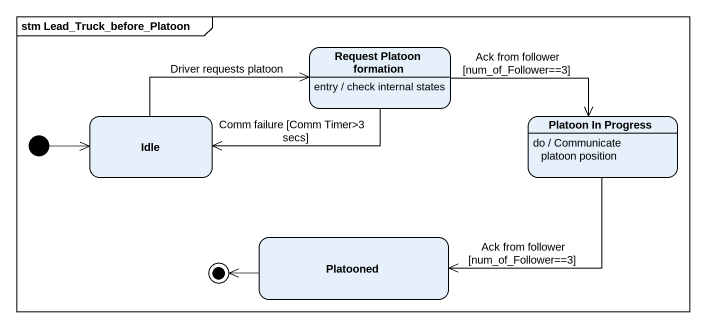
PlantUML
@startuml
mainframe stm Lead_Truck_before_Platoon
hide empty description
state "Request Platoon formation" as Request_Platoon_formation
Request_Platoon_formation : entry / check internal states
state Idle
state "Platoon In Progress" as Platoon_In_Progress
Platoon_In_Progress : do / Communicate platoon position
state Platooned
[*] -right-> Idle
Request_Platoon_formation -left-> Idle : Comm failure [Comm Timer>3 secs]
Request_Platoon_formation -right-> Platoon_In_Progress : Ack from follower [num_of_Follower==3]
Idle -right-> Request_Platoon_formation : Driver requests platoon
Platoon_In_Progress -left-> Platooned : Ack from follower [num_of_Follower==3]
Platooned -left-> [*]
@enduml
